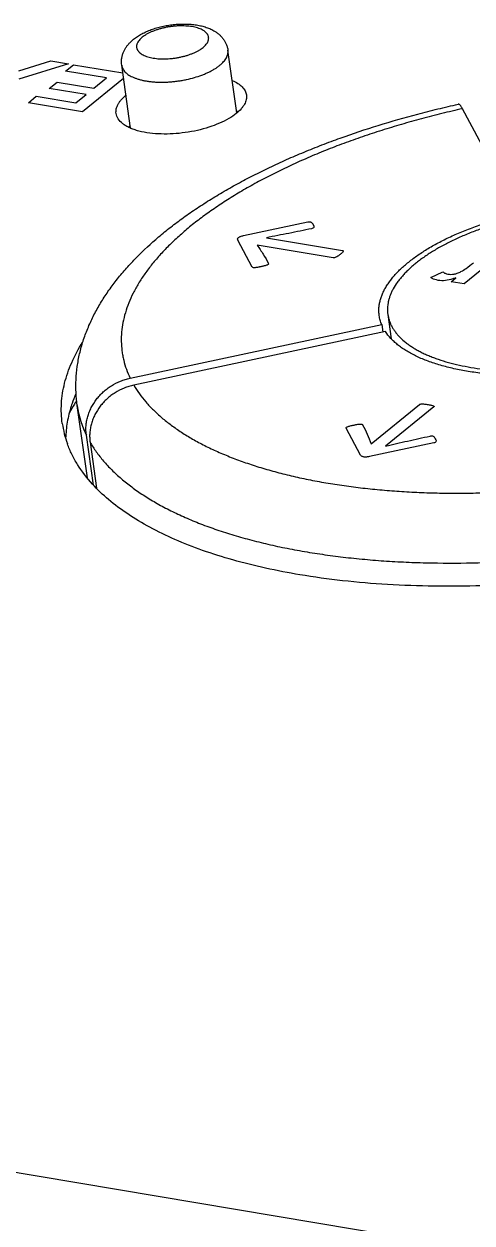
# Paper-space layout 'HD-MD4X2-4K-E_1' of a CAD drawing. Header units: inches. Extents: x 0 to 22, y 0 to 17.
# Drawn here: x 13.644 to 14.153, y 8.228 to 9.591 of the extents above; entities that cross this region are included whole.
import ezdxf

# ---------------------------------------------------------------- set-up
doc = ezdxf.new("R2010")
doc.units = ezdxf.units.IN
doc.header["$LTSCALE"] = 1.21
doc.header["$MEASUREMENT"] = 0
doc.layers.get('0').update_dxf_attribs({"linetype": 'CONTINUOUS'})

psp = doc.layouts.new('HD-MD4X2-4K-E_1')

# ---------------------------------------------------------------- linework, layer by layer
at = {"color": 7, "linetype": 'CONTINUOUS'}
for p, q in [((13.7639, 9.5694), (13.7682, 9.5733)), ((13.8857, 9.4896), (13.8756, 9.5608)), ((13.6377, 9.5373), (13.6741, 9.5487)), ((13.6943, 9.5454), (13.6379, 9.5279)), ((13.6741, 9.5487), (13.6943, 9.5454)), ((13.6911, 9.5371), (13.7001, 9.5444)), ((13.7376, 9.5294), (13.6911, 9.5371)), ((13.7001, 9.5444), (13.756, 9.535)), ((13.7649, 9.4724), (13.7548, 9.5437)), ((13.6725, 9.5175), (13.6815, 9.5247)), ((13.6815, 9.5247), (13.7233, 9.5177)), ((13.7569, 9.5286), (13.7104, 9.4909)), ((13.7233, 9.5177), (13.7376, 9.5294)), ((13.6487, 9.5012), (13.6577, 9.5085)), ((13.6577, 9.5085), (13.7026, 9.501)), ((13.7143, 9.5105), (13.6725, 9.5175)), ((13.7026, 9.501), (13.7143, 9.5105)), ((13.7104, 9.4909), (13.6487, 9.5012)), ((14.2059, 9.3751), (14.1423, 9.4944)), ((13.8933, 9.3503), (13.9666, 9.3659)), ((13.9033, 9.3145), (13.887, 9.3451)), ((13.9194, 9.3479), (14.0059, 9.3335)), ((13.9954, 9.325), (13.9089, 9.3394)), ((14.1826, 9.3264), (14.1442, 9.2953)), ((14.1062, 9.3027), (14.12, 9.309)), ((14.1294, 9.2978), (14.1348, 9.3022)), ((14.1442, 9.2953), (14.1294, 9.2978)), ((14.0574, 9.2607), (14.0613, 9.2329)), ((13.7644, 9.1883), (14.0504, 9.2491)), ((14.0547, 9.2412), (13.7686, 9.1803)), ((14.0504, 9.2491), (14.0517, 9.2405)), ((13.7159, 9.0749), (13.7042, 9.1571)), ((14.0385, 9.1138), (14.0934, 9.1583)), ((14.1099, 9.1556), (14.0549, 9.1111)), ((14.0264, 9.1009), (14.0101, 9.1315)), ((13.7227, 9.0668), (13.7146, 9.1235)), ((13.7189, 9.1155), (13.7263, 9.0632)), ((14.1097, 9.1148), (14.0364, 9.0992)), ((18.134, 7.5331), (11.9715, 8.5637))]:
    psp.add_line(p, q, dxfattribs=at)
for centre, radius, start, end in [((13.8651, 9.4453), 0.0506, 64.244, 66.1908), ((13.7973, 9.4348), 0.0516, 128.9952, 131.8874), ((13.8461, 9.108), 0.1564, 156.4857, 160.8265), ((13.8744, 9.0516), 0.2037, 148.2614, 151.5093), ((13.8363, 9.1115), 0.146, 160.8804, 162.11), ((13.8856, 9.0447), 0.2169, 147.0934, 148.2691), ((13.8, 9.1529), 0.1139, 188.0909, 200.0842)]:
    psp.add_arc(centre, radius, start, end, dxfattribs=at)
for points, knots in [([(13.7682, 9.5733), (13.7696, 9.5745), (13.7727, 9.5767), (13.7776, 9.5796), (13.7829, 9.5821), (13.7885, 9.5844), (13.7944, 9.5863), (13.8006, 9.5879), (13.8069, 9.5892), (13.8134, 9.59), (13.8198, 9.5906), (13.8262, 9.5907), (13.8324, 9.5905), (13.8374, 9.59), (13.8414, 9.5893), (13.8442, 9.5888), (13.847, 9.5881), (13.8497, 9.5873), (13.8523, 9.5864), (13.8557, 9.5851), (13.8581, 9.5839), (13.8597, 9.5829)], [0, 0, 0, 0, 0.057138, 0.116338, 0.177365, 0.240329, 0.305168, 0.371436, 0.438592, 0.506041, 0.573152, 0.639321, 0.704038, 0.766913, 0.797584, 0.827728, 0.857389, 0.88662, 0.915481, 0.943995, 1, 1, 1, 1]), ([(13.8473, 9.564), (13.848, 9.5646), (13.8493, 9.5657), (13.8509, 9.5675), (13.8522, 9.5693), (13.853, 9.5709), (13.8534, 9.5722), (13.8536, 9.5731), (13.8537, 9.574), (13.8537, 9.5749), (13.8536, 9.5758), (13.8534, 9.5766), (13.8532, 9.5775), (13.8528, 9.5783), (13.8523, 9.5791), (13.8517, 9.5799), (13.851, 9.5807), (13.85, 9.5817), (13.8484, 9.5829), (13.8463, 9.5841), (13.8438, 9.5852), (13.841, 9.5862), (13.838, 9.587), (13.8347, 9.5877), (13.8312, 9.5881), (13.8275, 9.5884), (13.8237, 9.5886), (13.8198, 9.5885), (13.8158, 9.5883), (13.8118, 9.5878), (13.8078, 9.5873), (13.8038, 9.5865), (13.8, 9.5856), (13.7962, 9.5845), (13.7926, 9.5833), (13.7892, 9.582), (13.786, 9.5806), (13.7831, 9.579), (13.7805, 9.5774), (13.7789, 9.5762), (13.7781, 9.5756)], [0, 0, 0, 0, 0.027527, 0.052786, 0.07584, 0.096932, 0.106873, 0.116491, 0.12586, 0.135065, 0.144195, 0.153344, 0.162606, 0.172067, 0.181809, 0.191905, 0.202416, 0.213391, 0.236874, 0.262584, 0.290605, 0.320928, 0.35346, 0.388057, 0.424516, 0.462609, 0.502067, 0.542603, 0.583913, 0.625677, 0.667571, 0.709267, 0.750444, 0.790785, 0.829988, 0.867765, 0.903859, 0.938055, 0.970161, 1, 1, 1, 1]), ([(13.8597, 9.5829), (13.8607, 9.5824), (13.8627, 9.5811), (13.8654, 9.579), (13.8679, 9.5766), (13.8698, 9.5744), (13.8712, 9.5724), (13.8721, 9.5709), (13.873, 9.5693), (13.8737, 9.5677), (13.8744, 9.566), (13.8751, 9.5638), (13.8755, 9.562), (13.8756, 9.5608)], [0, 0, 0, 0, 0.122969, 0.245358, 0.368543, 0.49294, 0.55561, 0.618574, 0.681756, 0.745086, 0.808515, 0.872083, 1, 1, 1, 1]), ([(13.7548, 9.5437), (13.7546, 9.5449), (13.7545, 9.5467), (13.7545, 9.5491), (13.7547, 9.5509), (13.755, 9.5526), (13.7553, 9.5544), (13.7558, 9.5561), (13.7566, 9.5583), (13.7578, 9.561), (13.7596, 9.564), (13.7616, 9.5668), (13.7631, 9.5686), (13.7639, 9.5694)], [0, 0, 0, 0, 0.127915, 0.191477, 0.254904, 0.318236, 0.381421, 0.444386, 0.507056, 0.631454, 0.754639, 0.87703, 1, 1, 1, 1]), ([(13.7781, 9.5756), (13.7774, 9.575), (13.7762, 9.5739), (13.7745, 9.5721), (13.7732, 9.5702), (13.7724, 9.5687), (13.772, 9.5674), (13.7718, 9.5665), (13.7717, 9.5656), (13.7717, 9.5647), (13.7718, 9.5638), (13.772, 9.5629), (13.7723, 9.5621), (13.7727, 9.5613), (13.7732, 9.5604), (13.7738, 9.5597), (13.7744, 9.5589), (13.7755, 9.5579), (13.777, 9.5567), (13.7792, 9.5555), (13.7817, 9.5543), (13.7844, 9.5534), (13.7875, 9.5526), (13.7908, 9.5519), (13.7943, 9.5514), (13.7979, 9.5511), (13.8017, 9.551), (13.8057, 9.5511), (13.8096, 9.5513), (13.8137, 9.5517), (13.8177, 9.5523), (13.8216, 9.5531), (13.8255, 9.554), (13.8292, 9.555), (13.8328, 9.5562), (13.8362, 9.5576), (13.8394, 9.559), (13.8423, 9.5606), (13.845, 9.5622), (13.8466, 9.5634), (13.8473, 9.564)], [0, 0, 0, 0, 0.027527, 0.052786, 0.07584, 0.096932, 0.106873, 0.116491, 0.12586, 0.135065, 0.144195, 0.153344, 0.162606, 0.172067, 0.181809, 0.191905, 0.202416, 0.213391, 0.236874, 0.262584, 0.290605, 0.320928, 0.35346, 0.388057, 0.424516, 0.462609, 0.502067, 0.542603, 0.583913, 0.625677, 0.667571, 0.709267, 0.750444, 0.790785, 0.829988, 0.867765, 0.903859, 0.938055, 0.970161, 1, 1, 1, 1]), ([(13.8663, 9.5437), (13.8671, 9.5444), (13.8687, 9.5457), (13.8707, 9.5478), (13.8725, 9.55), (13.8738, 9.5522), (13.8749, 9.5543), (13.8755, 9.5565), (13.8758, 9.5583), (13.8757, 9.5597), (13.8757, 9.5604), (13.8756, 9.5608)], [0, 0, 0, 0, 0.155999, 0.301765, 0.437379, 0.563424, 0.680965, 0.791509, 0.897027, 0.948682, 1, 1, 1, 1]), ([(13.7548, 9.5437), (13.7549, 9.543), (13.7552, 9.5416), (13.7561, 9.5396), (13.7573, 9.5377), (13.7589, 9.5359), (13.7608, 9.5342), (13.7631, 9.5326), (13.7657, 9.5311), (13.7686, 9.5298), (13.7717, 9.5286), (13.7752, 9.5275), (13.7789, 9.5266), (13.7828, 9.5259), (13.7869, 9.5253), (13.7911, 9.5249), (13.7956, 9.5246), (13.8001, 9.5245), (13.8048, 9.5246), (13.8095, 9.5249), (13.8142, 9.5253), (13.8189, 9.5259), (13.8237, 9.5266), (13.8299, 9.5279), (13.8373, 9.5297), (13.8445, 9.5321), (13.8499, 9.5342), (13.8537, 9.5359), (13.8572, 9.5377), (13.8605, 9.5396), (13.8635, 9.5416), (13.8654, 9.543), (13.8663, 9.5437)], [0, 0, 0, 0, 0.01708, 0.034599, 0.052956, 0.072476, 0.093409, 0.115922, 0.14012, 0.166043, 0.193692, 0.223025, 0.253968, 0.286427, 0.320277, 0.355384, 0.391592, 0.428736, 0.466642, 0.505124, 0.543994, 0.583059, 0.622123, 0.660992, 0.737362, 0.810695, 0.845796, 0.879639, 0.91209, 0.943036, 0.972372, 1, 1, 1, 1]), ([(13.8806, 9.5266), (13.8828, 9.5256), (13.8868, 9.5235), (13.8918, 9.5196), (13.8947, 9.5157), (13.8961, 9.5125), (13.8965, 9.5109), (13.8966, 9.51)], [0, 0, 0, 0, 0.30034, 0.561339, 0.789883, 0.896232, 1, 1, 1, 1]), ([(13.7485, 9.489), (13.7483, 9.4899), (13.7483, 9.4916), (13.7487, 9.4952), (13.7502, 9.4988), (13.7523, 9.5023), (13.7553, 9.5059), (13.758, 9.5084), (13.7599, 9.51)], [0, 0, 0, 0, 0.102947, 0.208537, 0.436417, 0.562892, 0.698804, 1, 1, 1, 1]), ([(13.8966, 9.51), (13.8967, 9.5092), (13.8968, 9.5074), (13.8963, 9.5038), (13.8949, 9.5002), (13.8927, 9.4968), (13.8898, 9.4931), (13.8871, 9.4906), (13.8851, 9.489)], [0, 0, 0, 0, 0.102947, 0.208537, 0.436417, 0.562892, 0.698804, 1, 1, 1, 1]), ([(13.7042, 9.1571), (13.7036, 9.162), (13.7026, 9.1718), (13.7027, 9.1867), (13.7041, 9.2015), (13.7063, 9.2137), (13.7088, 9.2234), (13.7116, 9.2329), (13.716, 9.2447), (13.7223, 9.2586), (13.7297, 9.2721), (13.738, 9.2852), (13.7474, 9.298), (13.7576, 9.3105), (13.7726, 9.3269), (13.7892, 9.3425), (13.8071, 9.3573), (13.8215, 9.3683), (13.8367, 9.379), (13.8526, 9.3894), (13.8692, 9.3995), (13.8865, 9.4093), (13.9045, 9.4188), (13.9231, 9.4279), (13.9424, 9.4368), (13.9622, 9.4452), (13.9825, 9.4534), (14.0106, 9.4638), (14.0468, 9.4759), (14.0839, 9.4865), (14.1143, 9.4942), (14.1297, 9.4978), (14.1374, 9.4995)], [0, 0, 0, 0, 0.024835, 0.049588, 0.074394, 0.099296, 0.111784, 0.124298, 0.149441, 0.174804, 0.200454, 0.226473, 0.252925, 0.279882, 0.307407, 0.364351, 0.393868, 0.424113, 0.455104, 0.486852, 0.519355, 0.552607, 0.586596, 0.6213, 0.656696, 0.692751, 0.729433, 0.766701, 0.842812, 0.920722, 0.960224, 1, 1, 1, 1]), ([(14.1423, 9.4944), (14.142, 9.4948), (14.1416, 9.4956), (14.1409, 9.4967), (14.1403, 9.4976), (14.1396, 9.4984), (14.1391, 9.4989), (14.1387, 9.4992), (14.1384, 9.4993), (14.1382, 9.4995), (14.1379, 9.4995), (14.1377, 9.4995), (14.1375, 9.4995), (14.1374, 9.4995)], [0, 0, 0, 0, 0.19778, 0.373481, 0.526941, 0.658277, 0.768314, 0.815935, 0.859066, 0.898226, 0.934116, 0.967662, 1, 1, 1, 1]), ([(13.7507, 9.4831), (13.7501, 9.484), (13.7492, 9.4859), (13.7486, 9.488), (13.7485, 9.489)], [0, 0, 0, 0, 0.509434, 1, 1, 1, 1]), ([(13.7867, 9.4667), (13.7825, 9.4672), (13.7765, 9.4683), (13.769, 9.4706), (13.764, 9.4725), (13.7597, 9.4748), (13.755, 9.4779), (13.7521, 9.4809), (13.7507, 9.4831)], [0, 0, 0, 0, 0.310303, 0.451138, 0.581523, 0.701243, 0.810404, 1, 1, 1, 1]), ([(13.8851, 9.489), (13.8825, 9.4869), (13.8763, 9.4828), (13.8658, 9.4776), (13.8539, 9.4731), (13.8408, 9.4696), (13.8271, 9.4671), (13.8133, 9.4657), (13.7998, 9.4655), (13.791, 9.4661), (13.7867, 9.4667)], [0, 0, 0, 0, 0.100566, 0.214544, 0.339157, 0.471239, 0.607249, 0.743264, 0.875411, 1, 1, 1, 1]), ([(14.1423, 9.4944), (14.1344, 9.4926), (14.1188, 9.489), (14.0957, 9.4831), (14.0729, 9.4767), (14.0506, 9.4699), (14.0288, 9.4627), (14.0075, 9.4551), (13.9867, 9.4472), (13.9666, 9.4388), (13.9472, 9.4301), (13.9285, 9.4211), (13.9106, 9.4118), (13.8935, 9.4023), (13.8772, 9.3924), (13.8618, 9.3823), (13.8473, 9.3721), (13.8381, 9.3649), (13.8336, 9.3614)], [0, 0, 0, 0, 0.071137, 0.141676, 0.211463, 0.280367, 0.348275, 0.415071, 0.480642, 0.544878, 0.607676, 0.668942, 0.728586, 0.786526, 0.842693, 0.897031, 0.949485, 1, 1, 1, 1]), ([(14.0476, 9.2594), (14.0474, 9.2607), (14.0472, 9.2634), (14.0472, 9.2675), (14.0476, 9.2716), (14.0485, 9.2758), (14.0497, 9.2799), (14.0513, 9.2841), (14.0532, 9.2883), (14.0556, 9.2925), (14.0584, 9.2967), (14.0615, 9.3009), (14.0649, 9.3051), (14.0688, 9.3092), (14.073, 9.3133), (14.0775, 9.3173), (14.0824, 9.3213), (14.0876, 9.3253), (14.0931, 9.3291), (14.0989, 9.333), (14.105, 9.3367), (14.1137, 9.3416), (14.1252, 9.3475), (14.1398, 9.354), (14.1553, 9.3601), (14.1716, 9.3657), (14.1885, 9.3707), (14.2, 9.3737), (14.2059, 9.3751)], [0, 0, 0, 0, 0.019223, 0.038592, 0.058252, 0.07834, 0.098984, 0.120295, 0.142366, 0.165281, 0.189106, 0.213894, 0.239685, 0.26651, 0.294387, 0.323325, 0.353326, 0.384385, 0.416486, 0.449611, 0.483737, 0.518834, 0.591792, 0.668179, 0.747618, 0.829705, 0.914014, 1, 1, 1, 1]), ([(14.4667, 9.3187), (14.4665, 9.3198), (14.4661, 9.3222), (14.4651, 9.3256), (14.4638, 9.329), (14.4622, 9.3323), (14.4603, 9.3356), (14.4581, 9.3387), (14.4556, 9.3418), (14.4518, 9.3459), (14.4474, 9.3498), (14.4426, 9.3534), (14.4386, 9.356), (14.4344, 9.3586), (14.4299, 9.361), (14.4251, 9.3634), (14.4201, 9.3656), (14.4149, 9.3677), (14.4075, 9.3704), (14.3976, 9.3734), (14.3852, 9.3764), (14.3719, 9.379), (14.358, 9.381), (14.3435, 9.3824), (14.3285, 9.3832), (14.3131, 9.3835), (14.2974, 9.3832), (14.2815, 9.3824), (14.2654, 9.3809), (14.2494, 9.3789), (14.2334, 9.3764), (14.2176, 9.3733), (14.202, 9.3697), (14.1868, 9.3656), (14.1721, 9.3611), (14.158, 9.3561), (14.1444, 9.3507), (14.1316, 9.345), (14.1215, 9.3398), (14.1138, 9.3355), (14.1067, 9.3313), (14.0999, 9.3268), (14.0935, 9.3222), (14.0905, 9.3198), (14.089, 9.3186)], [0, 0, 0, 0, 0.00852, 0.017095, 0.025781, 0.034629, 0.043686, 0.052997, 0.062599, 0.072527, 0.093457, 0.104511, 0.115976, 0.127862, 0.140176, 0.152922, 0.166101, 0.179713, 0.193751, 0.223081, 0.254021, 0.286476, 0.320323, 0.355425, 0.391629, 0.428769, 0.46667, 0.505148, 0.544013, 0.583073, 0.622133, 0.660997, 0.699473, 0.737371, 0.774508, 0.810708, 0.845806, 0.879648, 0.912096, 0.927759, 0.943033, 0.972362, 0.986398, 1, 1, 1, 1]), ([(13.8336, 9.3614), (13.8294, 9.3579), (13.8212, 9.3509), (13.8096, 9.3402), (13.7991, 9.3293), (13.7896, 9.3183), (13.7812, 9.3072), (13.7739, 9.2961), (13.7678, 9.285), (13.7627, 9.2739), (13.7588, 9.2628), (13.7561, 9.2517), (13.7545, 9.2408), (13.7541, 9.2299), (13.7548, 9.221), (13.7559, 9.2139), (13.7574, 9.2069), (13.76, 9.1983), (13.7628, 9.1916), (13.7644, 9.1883)], [0, 0, 0, 0, 0.08152, 0.159789, 0.234791, 0.306574, 0.375238, 0.44092, 0.503803, 0.56412, 0.622164, 0.678286, 0.73289, 0.786428, 0.839394, 0.865834, 0.892326, 0.945696, 1, 1, 1, 1]), ([(13.9666, 9.3659), (13.9672, 9.366), (13.9683, 9.3661), (13.9697, 9.3659), (13.9704, 9.3654), (13.9711, 9.3648), (13.9716, 9.3641), (13.972, 9.3635), (13.9724, 9.3629), (13.9727, 9.3623), (13.973, 9.3616), (13.9732, 9.3609), (13.9733, 9.3601), (13.9732, 9.3593), (13.9725, 9.3585), (13.9713, 9.3582), (13.9707, 9.3581)], [0, 0, 0, 0, 0.070843, 0.147091, 0.201228, 0.272151, 0.365044, 0.421448, 0.484541, 0.551216, 0.610873, 0.709325, 0.785173, 0.844038, 0.925757, 1, 1, 1, 1]), ([(13.887, 9.3451), (13.8869, 9.3454), (13.8867, 9.3458), (13.8866, 9.3465), (13.8869, 9.3473), (13.8877, 9.3481), (13.8887, 9.3488), (13.8905, 9.3496), (13.8922, 9.35), (13.8933, 9.3503)], [0, 0, 0, 0, 0.124514, 0.244523, 0.365879, 0.500429, 0.625855, 0.742787, 1, 1, 1, 1]), ([(13.9707, 9.3581), (13.9621, 9.3563), (13.9451, 9.3528), (13.9279, 9.3495), (13.9194, 9.3479)], [0, 0, 0, 0, 0.505263, 1, 1, 1, 1]), ([(13.9089, 9.3394), (13.9112, 9.336), (13.9158, 9.3291), (13.92, 9.3221), (13.9218, 9.3185)], [0, 0, 0, 0, 0.494737, 1, 1, 1, 1]), ([(14.0059, 9.3335), (14.0062, 9.3334), (14.0069, 9.333), (14.0066, 9.3321), (14.0057, 9.331), (14.0045, 9.3299), (14.0032, 9.3288), (14.0019, 9.3277), (14.0003, 9.3266), (13.9987, 9.3257), (13.9969, 9.325), (13.9958, 9.3249), (13.9954, 9.325)], [0, 0, 0, 0, 0.059609, 0.144091, 0.283765, 0.381435, 0.5, 0.618565, 0.716235, 0.855909, 0.940391, 1, 1, 1, 1]), ([(13.9218, 9.3185), (13.922, 9.3183), (13.9221, 9.3177), (13.9209, 9.317), (13.9195, 9.3165), (13.9179, 9.316), (13.9162, 9.3156), (13.9145, 9.3152), (13.9131, 9.3149), (13.9117, 9.3146), (13.9101, 9.3143), (13.9085, 9.314), (13.9068, 9.3138), (13.9053, 9.3137), (13.9038, 9.3139), (13.9034, 9.3143), (13.9033, 9.3145)], [0, 0, 0, 0, 0.074169, 0.155805, 0.214611, 0.290382, 0.388734, 0.448332, 0.51494, 0.577969, 0.634316, 0.727115, 0.797966, 0.852049, 0.928282, 1, 1, 1, 1]), ([(14.089, 9.3186), (14.0876, 9.3175), (14.0849, 9.3152), (14.0809, 9.3116), (14.0773, 9.308), (14.074, 9.3044), (14.0709, 9.3008), (14.0673, 9.296), (14.0641, 9.2911), (14.0616, 9.2861), (14.0601, 9.2824), (14.0588, 9.2787), (14.0579, 9.2751), (14.0573, 9.2714), (14.057, 9.2678), (14.057, 9.2643), (14.0572, 9.2619), (14.0574, 9.2607)], [0, 0, 0, 0, 0.079301, 0.156036, 0.230188, 0.301756, 0.370776, 0.43732, 0.563319, 0.623089, 0.680904, 0.736962, 0.791496, 0.844767, 0.897065, 0.9487, 1, 1, 1, 1]), ([(14.1406, 9.3093), (14.1428, 9.3104), (14.1476, 9.3138), (14.152, 9.3173), (14.1547, 9.3195)], [0, 0, 0, 0, 0.371341, 1, 1, 1, 1]), ([(14.12, 9.309), (14.1207, 9.3084), (14.1223, 9.3074), (14.1255, 9.3064), (14.1291, 9.3061), (14.1329, 9.3064), (14.1369, 9.3075), (14.1393, 9.3086), (14.1406, 9.3093)], [0, 0, 0, 0, 0.200492, 0.368262, 0.511566, 0.646535, 0.798986, 1, 1, 1, 1]), ([(14.1148, 9.2994), (14.1121, 9.2999), (14.1089, 9.3009), (14.1067, 9.3023), (14.1062, 9.3027)], [0, 0, 0, 0, 0.739209, 1, 1, 1, 1]), ([(14.1348, 9.3022), (14.1336, 9.3018), (14.1298, 9.3007), (14.1258, 9.2996), (14.1229, 9.2992)], [0, 0, 0, 0, 0.315824, 1, 1, 1, 1]), ([(14.0504, 9.2491), (14.0498, 9.2508), (14.0486, 9.2541), (14.0479, 9.2576), (14.0476, 9.2594)], [0, 0, 0, 0, 0.503118, 1, 1, 1, 1]), ([(14.0574, 9.2607), (14.0575, 9.2596), (14.058, 9.2572), (14.059, 9.2538), (14.0602, 9.2504), (14.0618, 9.2471), (14.0637, 9.2438), (14.066, 9.2407), (14.0685, 9.2376), (14.0723, 9.2335), (14.0767, 9.2296), (14.0815, 9.226), (14.0854, 9.2234), (14.0897, 9.2208), (14.0942, 9.2184), (14.0989, 9.216), (14.1039, 9.2138), (14.1092, 9.2117), (14.1166, 9.209), (14.1264, 9.206), (14.1389, 9.203), (14.1521, 9.2004), (14.166, 9.1984), (14.1805, 9.197), (14.1955, 9.1962), (14.2109, 9.1959), (14.2266, 9.1962), (14.2426, 9.1971), (14.2586, 9.1985), (14.2747, 9.2005), (14.2907, 9.203), (14.3065, 9.2061), (14.3221, 9.2097), (14.3372, 9.2138), (14.3519, 9.2183), (14.3661, 9.2233), (14.3796, 9.2287), (14.3924, 9.2345), (14.4026, 9.2396), (14.4102, 9.2439), (14.4174, 9.2481), (14.4242, 9.2526), (14.4306, 9.2572), (14.4336, 9.2596), (14.435, 9.2608)], [0, 0, 0, 0, 0.00852, 0.017095, 0.025781, 0.034629, 0.043686, 0.052997, 0.062599, 0.072527, 0.093457, 0.104511, 0.115976, 0.127862, 0.140176, 0.152922, 0.166101, 0.179713, 0.193751, 0.223081, 0.254021, 0.286476, 0.320323, 0.355425, 0.391629, 0.428769, 0.46667, 0.505148, 0.544013, 0.583073, 0.622133, 0.660997, 0.699473, 0.737371, 0.774508, 0.810708, 0.845806, 0.879648, 0.912096, 0.927759, 0.943033, 0.972362, 0.986398, 1, 1, 1, 1]), ([(14.2991, 9.2003), (14.2926, 9.199), (14.2794, 9.1968), (14.2596, 9.1942), (14.2398, 9.1925), (14.2202, 9.1915), (14.201, 9.1914), (14.1823, 9.1922), (14.1642, 9.1937), (14.147, 9.1961), (14.1308, 9.1993), (14.118, 9.2026), (14.1083, 9.2057), (14.1016, 9.2081), (14.0951, 9.2107), (14.0891, 9.2135), (14.0834, 9.2165), (14.078, 9.2196), (14.0731, 9.2228), (14.0686, 9.2262), (14.0645, 9.2297), (14.0596, 9.2345), (14.0565, 9.2384), (14.0547, 9.2412)], [0, 0, 0, 0, 0.077406, 0.154959, 0.232064, 0.308215, 0.382897, 0.455607, 0.525877, 0.593278, 0.657425, 0.717993, 0.746857, 0.774739, 0.801622, 0.827494, 0.852356, 0.87621, 0.899075, 0.920982, 0.941972, 0.962098, 1, 1, 1, 1]), ([(13.6872, 9.1369), (13.6867, 9.1406), (13.686, 9.1481), (13.6862, 9.1635), (13.6893, 9.1831), (13.6976, 9.2067), (13.7057, 9.2218), (13.7104, 9.2293)], [0, 0, 0, 0, 0.115988, 0.232926, 0.472972, 0.726932, 1, 1, 1, 1]), ([(13.7146, 9.1235), (13.7144, 9.1252), (13.7141, 9.1287), (13.7142, 9.134), (13.7149, 9.1393), (13.7161, 9.1446), (13.7178, 9.1498), (13.7209, 9.1566), (13.7249, 9.1629), (13.7298, 9.1687), (13.7338, 9.1727), (13.7383, 9.1764), (13.7446, 9.1808), (13.7515, 9.1843), (13.7588, 9.1869), (13.7625, 9.1879), (13.7644, 9.1883)], [0, 0, 0, 0, 0.058453, 0.117501, 0.177146, 0.237447, 0.298455, 0.360167, 0.485424, 0.548982, 0.612999, 0.677369, 0.741966, 0.871228, 0.935785, 1, 1, 1, 1]), ([(13.7686, 9.1803), (13.7668, 9.1799), (13.763, 9.179), (13.7558, 9.1764), (13.7489, 9.1728), (13.7425, 9.1685), (13.7381, 9.1648), (13.734, 9.1607), (13.7291, 9.155), (13.7251, 9.1486), (13.7221, 9.1418), (13.7203, 9.1366), (13.7191, 9.1314), (13.7184, 9.1261), (13.7183, 9.1208), (13.7186, 9.1173), (13.7189, 9.1155)], [0, 0, 0, 0, 0.064215, 0.128772, 0.258034, 0.322631, 0.387001, 0.451018, 0.514576, 0.639833, 0.701545, 0.762553, 0.822854, 0.882499, 0.941547, 1, 1, 1, 1]), ([(13.7686, 9.1803), (13.7706, 9.177), (13.7749, 9.1704), (13.7823, 9.161), (13.7909, 9.1519), (13.8005, 9.1431), (13.8112, 9.1347), (13.8229, 9.1266), (13.8356, 9.1189), (13.8493, 9.1115), (13.8639, 9.1046), (13.8795, 9.0981), (13.8959, 9.0921), (13.9131, 9.0865), (13.9312, 9.0813), (13.95, 9.0767), (13.9695, 9.0725), (13.9897, 9.0688), (14.0105, 9.0657), (14.0319, 9.063), (14.0538, 9.0609), (14.0762, 9.0593), (14.099, 9.0582), (14.1222, 9.0576), (14.1457, 9.0576), (14.1776, 9.0583), (14.2178, 9.0605), (14.2663, 9.0652), (14.3066, 9.0708), (14.3388, 9.0763), (14.3548, 9.0793), (14.3627, 9.081)], [0, 0, 0, 0, 0.018321, 0.037332, 0.057127, 0.077787, 0.099379, 0.121955, 0.145549, 0.170182, 0.195866, 0.2226, 0.250375, 0.279173, 0.308972, 0.33974, 0.371441, 0.404033, 0.437471, 0.471705, 0.506681, 0.542342, 0.578629, 0.615478, 0.652826, 0.690606, 0.767186, 0.844657, 0.922458, 0.961305, 1, 1, 1, 1]), ([(13.6974, 9.1563), (13.6955, 9.1504), (13.6925, 9.1385), (13.6913, 9.1262), (13.6911, 9.1202)], [0, 0, 0, 0, 0.509272, 1, 1, 1, 1]), ([(13.7042, 9.1571), (13.7047, 9.1542), (13.7057, 9.1485), (13.708, 9.14), (13.7109, 9.1316), (13.7133, 9.1262), (13.7146, 9.1235)], [0, 0, 0, 0, 0.246839, 0.494988, 0.745658, 1, 1, 1, 1]), ([(14.0934, 9.1583), (14.0937, 9.1585), (14.0947, 9.1589), (14.0968, 9.1591), (14.099, 9.1589), (14.1013, 9.1586), (14.1033, 9.1583), (14.1054, 9.1579), (14.1075, 9.1575), (14.1092, 9.157), (14.1103, 9.1563), (14.1102, 9.1558), (14.1099, 9.1556)], [0, 0, 0, 0, 0.059609, 0.144615, 0.284289, 0.381653, 0.49991, 0.618782, 0.716758, 0.856432, 0.940391, 1, 1, 1, 1]), ([(14.0101, 9.1315), (14.01, 9.1317), (14.01, 9.1322), (14.0109, 9.1329), (14.0123, 9.1334), (14.0138, 9.1338), (14.0154, 9.1343), (14.0169, 9.1346), (14.0183, 9.1349), (14.0197, 9.1352), (14.0214, 9.1356), (14.0231, 9.1359), (14.0249, 9.1361), (14.0265, 9.1362), (14.0282, 9.1361), (14.0286, 9.1356), (14.0287, 9.1354)], [0, 0, 0, 0, 0.070562, 0.14683, 0.201113, 0.27223, 0.364972, 0.421263, 0.484318, 0.55102, 0.610701, 0.709192, 0.785314, 0.844468, 0.92622, 1, 1, 1, 1]), ([(14.0287, 9.1354), (14.0306, 9.1318), (14.0341, 9.1246), (14.037, 9.1174), (14.0385, 9.1138)], [0, 0, 0, 0, 0.505263, 1, 1, 1, 1]), ([(13.7216, 9.0679), (13.7153, 9.0748), (13.7068, 9.0858), (13.698, 9.1016), (13.6945, 9.1097), (13.693, 9.1138)], [0, 0, 0, 0, 0.516382, 0.761436, 1, 1, 1, 1]), ([(13.7189, 9.1155), (13.721, 9.1118), (13.7258, 9.1045), (13.7341, 9.0939), (13.7436, 9.0837), (13.7543, 9.0739), (13.7663, 9.0644), (13.7793, 9.0553), (13.7935, 9.0467), (13.8088, 9.0385), (13.8251, 9.0308), (13.8425, 9.0235), (13.8608, 9.0167), (13.8801, 9.0105), (13.9003, 9.0047), (13.9213, 8.9995), (13.9432, 8.9948), (13.9657, 8.9907), (13.989, 8.9872), (14.0129, 8.9842), (14.0374, 8.9818), (14.0625, 8.98), (14.088, 8.9788), (14.1228, 8.978), (14.1671, 8.9785), (14.2208, 8.9814), (14.275, 8.9867), (14.3202, 8.993), (14.3561, 8.9992), (14.374, 9.0027), (14.3829, 9.0045)], [0, 0, 0, 0, 0.018302, 0.03729, 0.05706, 0.077695, 0.099264, 0.121818, 0.145392, 0.170009, 0.195678, 0.222401, 0.250168, 0.278962, 0.30876, 0.339529, 0.371234, 0.403833, 0.437281, 0.471526, 0.506515, 0.542191, 0.578494, 0.61536, 0.690518, 0.76713, 0.84463, 0.922448, 0.9613, 1, 1, 1, 1]), ([(14.0549, 9.1111), (14.0632, 9.113), (14.08, 9.117), (14.0969, 9.1207), (14.1055, 9.1225)], [0, 0, 0, 0, 0.494737, 1, 1, 1, 1]), ([(14.1055, 9.1225), (14.1061, 9.1227), (14.1074, 9.1228), (14.1092, 9.1224), (14.1104, 9.1211), (14.1111, 9.12), (14.1114, 9.1193)], [0, 0, 0, 0, 0.145125, 0.303806, 0.563755, 1, 1, 1, 1]), ([(14.1114, 9.1193), (14.1118, 9.1187), (14.1122, 9.1176), (14.1123, 9.1162), (14.1114, 9.1152), (14.1102, 9.1149), (14.1097, 9.1148)], [0, 0, 0, 0, 0.438374, 0.694741, 0.852028, 1, 1, 1, 1]), ([(14.0364, 9.0992), (14.0358, 9.0991), (14.0348, 9.0989), (14.0331, 9.0987), (14.0314, 9.0986), (14.0299, 9.0988), (14.0286, 9.0991), (14.0272, 9.0997), (14.0267, 9.1004), (14.0264, 9.1009)], [0, 0, 0, 0, 0.124514, 0.244523, 0.365879, 0.500429, 0.625855, 0.742787, 1, 1, 1, 1]), ([(13.9575, 8.9649), (13.9444, 8.9671), (13.9188, 8.972), (13.8818, 8.9812), (13.8474, 8.992), (13.8158, 9.0043), (13.7873, 9.0181), (13.762, 9.0332), (13.74, 9.0495), (13.7273, 9.0616), (13.7216, 9.0679)], [0, 0, 0, 0, 0.153011, 0.298736, 0.436482, 0.56585, 0.686709, 0.799108, 0.903345, 1, 1, 1, 1]), ([(14.3866, 8.9784), (14.3683, 8.9747), (14.3314, 8.968), (14.2757, 8.9604), (14.22, 8.955), (14.1647, 8.952), (14.1104, 8.9515), (14.0576, 8.9534), (14.0067, 8.9577), (13.9736, 8.9622), (13.9575, 8.9649)], [0, 0, 0, 0, 0.130154, 0.260713, 0.390716, 0.519196, 0.645221, 0.76794, 0.886507, 1, 1, 1, 1])]:
    psp.add_open_spline(points, degree=3, knots=knots, dxfattribs=at)
psp.add_open_spline([(14.1229, 9.2992), (14.1201, 9.2989), (14.1172, 9.299), (14.1148, 9.2994)], degree=3, dxfattribs=at)

doc.saveas('drawing.dxf')
